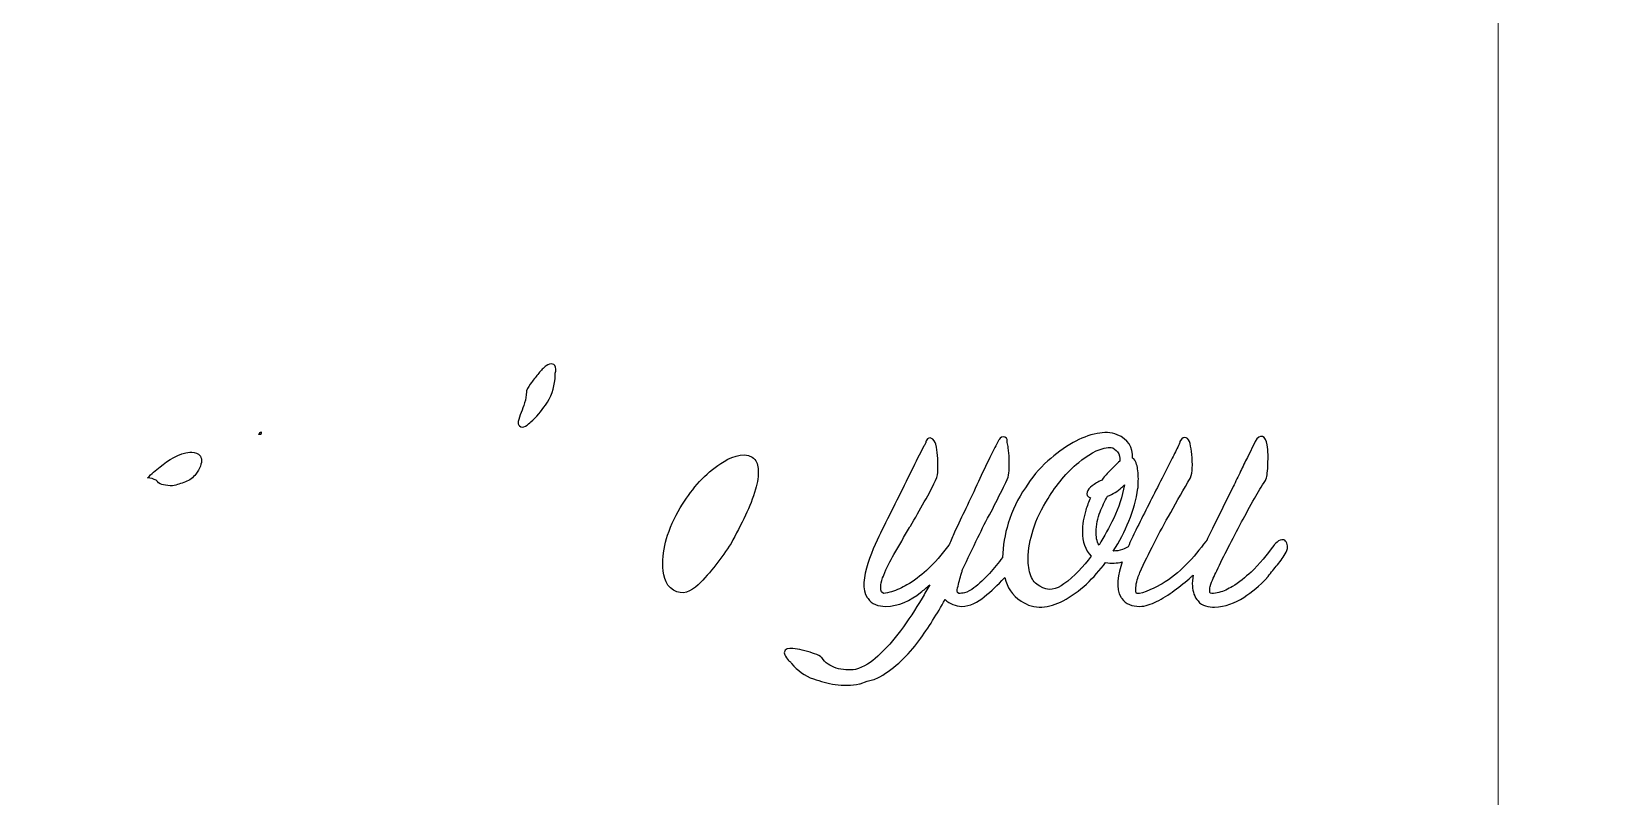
# Model space of a CAD drawing. Header units: millimetres. Extents: x -989 to 989, y -553 to 553.
# Drawn here: x -885.32 to -846.31, y 314.89 to 333.67 of the extents above; entities that cross this region are included whole.
import ezdxf

# ---------------------------------------------------------------- set-up
doc = ezdxf.new("R2010")
doc.units = ezdxf.units.MM
doc.header["$MEASUREMENT"] = 0
doc.layers.add('Camada 1', color=7, linetype='Continuous')

msp = doc.modelspace()

# ---------------------------------------------------------------- linework, layer by layer
at = {"layer": 'Camada 1', "lineweight": 9}
msp.add_open_spline([(-933.3115, 358.7797), (-922.9782, 358.7797), (-919.6815, 358.7797), (-909.3482, 358.7797), (-909.3482, 358.7797), (-909.3482, 358.7797), (-909.3482, 355.7797), (-909.3482, 355.7797), (-909.3482, 355.7797), (-897.1055, 355.7797), (-882.5385, 355.7797), (-870.2958, 355.7797), (-870.2958, 355.7797), (-870.2958, 355.7797), (-870.2958, 358.7797), (-870.2958, 358.7797), (-870.2958, 358.7797), (-859.9625, 358.7797), (-856.6448, 358.7797), (-846.3115, 358.7797), (-846.3115, 358.7797), (-846.3115, 350.4464), (-846.3115, 343.113), (-846.3115, 334.7797), (-846.3115, 334.7797), (-846.3115, 334.7797), (-849.3115, 334.7797), (-849.3115, 334.7797), (-849.3115, 334.7797), (-849.3115, 322.537), (-849.3115, 308.0224), (-849.3115, 295.7797), (-849.3115, 295.7797), (-849.3115, 295.7797), (-846.3115, 295.7797), (-846.3115, 295.7797), (-846.3115, 295.7797), (-846.3115, 287.4464), (-846.3115, 280.113), (-846.3115, 271.7797), (-846.3115, 271.7797), (-854.6448, 271.7797), (-861.9782, 271.7797), (-870.3115, 271.7797), (-870.3115, 271.7797), (-870.3115, 271.7797), (-870.3115, 274.7797), (-870.3115, 274.7797), (-870.3115, 274.7797), (-882.5542, 274.7797), (-897.0688, 274.7797), (-909.3115, 274.7797), (-909.3115, 274.7797), (-909.3115, 274.7797), (-909.3115, 271.7797), (-909.3115, 271.7797), (-909.3115, 271.7797), (-917.6448, 271.7797), (-924.9782, 271.7797), (-933.3115, 271.7797), (-933.3115, 271.7797), (-933.3115, 280.113), (-933.3115, 287.4464), (-933.3115, 295.7797), (-933.3115, 295.7797), (-933.3115, 295.7797), (-930.3115, 295.7797), (-930.3115, 295.7797), (-930.3115, 295.7797), (-930.3115, 308.0224), (-930.3115, 322.537), (-930.3115, 334.7797), (-930.3115, 334.7797), (-930.3115, 334.7797), (-933.3115, 334.7797), (-933.3115, 334.7797), (-933.3115, 334.7797), (-933.3115, 343.113), (-933.3115, 350.4464), (-933.3115, 358.7797)], degree=3, knots=[0, 0, 0, 0, 0.047619, 0.047619, 0.047619, 0.047619, 0.0952381, 0.0952381, 0.0952381, 0.0952381, 0.1428571, 0.1428571, 0.1428571, 0.1428571, 0.1904762, 0.1904762, 0.1904762, 0.1904762, 0.2380952, 0.2380952, 0.2380952, 0.2380952, 0.2857143, 0.2857143, 0.2857143, 0.2857143, 0.3333333, 0.3333333, 0.3333333, 0.3333333, 0.3809524, 0.3809524, 0.3809524, 0.3809524, 0.4285714, 0.4285714, 0.4285714, 0.4285714, 0.4761905, 0.4761905, 0.4761905, 0.4761905, 0.5238095, 0.5238095, 0.5238095, 0.5238095, 0.5714286, 0.5714286, 0.5714286, 0.5714286, 0.6190476, 0.6190476, 0.6190476, 0.6190476, 0.6666667, 0.6666667, 0.6666667, 0.6666667, 0.7142857, 0.7142857, 0.7142857, 0.7142857, 0.7619048, 0.7619048, 0.7619048, 0.7619048, 0.8095238, 0.8095238, 0.8095238, 0.8095238, 0.8571429, 0.8571429, 0.8571429, 0.8571429, 0.9047619, 0.9047619, 0.9047619, 0.9047619, 1, 1, 1, 1], dxfattribs=at)
at = {"layer": 'Camada 1', "color": 114}
for points, knots in [([(-873.1711, 324.8526), (-873.1484, 324.921), (-873.0924, 324.9986), (-873.0494, 325.0559), (-873.0494, 325.0559), (-872.9918, 325.1327), (-872.9328, 325.2084), (-872.872, 325.2826), (-872.872, 325.2826), (-872.8183, 325.3483), (-872.7575, 325.4133), (-872.6894, 325.4644), (-872.6894, 325.4644), (-872.5898, 325.5391), (-872.4517, 325.5303), (-872.4517, 325.3844), (-872.4517, 325.3844), (-872.4517, 325.3494), (-872.4561, 325.3132), (-872.4698, 325.2865), (-872.4698, 325.2865), (-872.4711, 325.2815), (-872.4712, 325.273), (-872.4712, 325.2679), (-872.4712, 325.2679), (-872.4712, 325.2679), (-872.4712, 325.1513), (-872.4712, 325.1513), (-872.4712, 325.1513), (-872.4712, 325.1474), (-872.4714, 325.1441), (-872.4718, 325.1403), (-872.4718, 325.1403), (-872.4974, 324.9101), (-872.5674, 324.6896), (-872.7036, 324.5004), (-872.7036, 324.5004), (-872.8106, 324.3519), (-872.9309, 324.207), (-873.0683, 324.0856), (-873.0683, 324.0856), (-873.1332, 324.0284), (-873.2556, 323.9064), (-873.3456, 323.9876), (-873.3456, 323.9876), (-873.3756, 324.0147), (-873.386, 324.0542), (-873.3782, 324.0929), (-873.3782, 324.0929), (-873.3644, 324.162), (-873.3307, 324.2461), (-873.3051, 324.3142), (-873.3051, 324.3142), (-873.2739, 324.3922), (-873.2462, 324.472), (-873.2197, 324.5516), (-873.2197, 324.5516), (-873.1906, 324.6389), (-873.1762, 324.7291), (-873.1762, 324.8211), (-873.1762, 324.8211), (-873.1762, 324.8324), (-873.1746, 324.842), (-873.1711, 324.8526)], [0, 0, 0, 0, 0.0588235, 0.0588235, 0.0588235, 0.0588235, 0.1176471, 0.1176471, 0.1176471, 0.1176471, 0.1764706, 0.1764706, 0.1764706, 0.1764706, 0.2352941, 0.2352941, 0.2352941, 0.2352941, 0.2941176, 0.2941176, 0.2941176, 0.2941176, 0.3529412, 0.3529412, 0.3529412, 0.3529412, 0.4117647, 0.4117647, 0.4117647, 0.4117647, 0.4705882, 0.4705882, 0.4705882, 0.4705882, 0.5294118, 0.5294118, 0.5294118, 0.5294118, 0.5882353, 0.5882353, 0.5882353, 0.5882353, 0.6470588, 0.6470588, 0.6470588, 0.6470588, 0.7058824, 0.7058824, 0.7058824, 0.7058824, 0.7647059, 0.7647059, 0.7647059, 0.7647059, 0.8235294, 0.8235294, 0.8235294, 0.8235294, 0.8823529, 0.8823529, 0.8823529, 0.8823529, 1, 1, 1, 1]), ([(-879.7537, 323.7796), (-879.7339, 323.7782), (-879.7142, 323.7771), (-879.6945, 323.7763), (-879.6945, 323.7763), (-879.689, 323.7992), (-879.6858, 323.8232), (-879.6897, 323.8421), (-879.6897, 323.8421), (-879.6984, 323.8353), (-879.7065, 323.8282), (-879.7112, 323.824), (-879.7112, 323.824), (-879.726, 323.8107), (-879.7407, 323.7958), (-879.7537, 323.7796)], [0, 0, 0, 0, 0.2, 0.2, 0.2, 0.2, 0.4, 0.4, 0.4, 0.4, 0.6, 0.6, 0.6, 0.6, 1, 1, 1, 1]), ([(-856.6804, 319.6871), (-856.7726, 319.784), (-856.8074, 319.9229), (-856.8192, 320.0526), (-856.8192, 320.0526), (-856.8269, 320.1373), (-856.8167, 320.2305), (-856.7969, 320.324), (-856.7969, 320.324), (-856.8135, 320.3089), (-856.8302, 320.2938), (-856.8469, 320.2788), (-856.8469, 320.2788), (-856.9796, 320.1594), (-857.1186, 320.047), (-857.263, 319.942), (-857.263, 319.942), (-857.4027, 319.8404), (-857.5499, 319.7485), (-857.7045, 319.6712), (-857.7045, 319.6712), (-857.8299, 319.6084), (-857.9762, 319.5538), (-858.1182, 319.5538), (-858.1182, 319.5538), (-858.2927, 319.5538), (-858.4602, 319.603), (-858.5501, 319.7506), (-858.5501, 319.7506), (-858.5571, 319.7563), (-858.5635, 319.7631), (-858.569, 319.7709), (-858.569, 319.7709), (-858.7211, 319.9864), (-858.6349, 320.3632), (-858.5399, 320.6459), (-858.5399, 320.6459), (-858.6743, 320.614), (-858.8119, 320.6073), (-858.9505, 320.631), (-858.9505, 320.631), (-859.2327, 320.2603), (-859.5797, 319.9066), (-859.9954, 319.6913), (-859.9954, 319.6913), (-860.3357, 319.5151), (-860.7017, 319.4578), (-861.0276, 319.6861), (-861.0276, 319.6861), (-861.2461, 319.8214), (-861.3679, 320.029), (-861.4291, 320.2639), (-861.4291, 320.2639), (-861.434, 320.2582), (-861.439, 320.2525), (-861.4441, 320.2467), (-861.4441, 320.2467), (-861.5945, 320.0826), (-861.758, 319.9306), (-861.9305, 319.79), (-861.9305, 319.79), (-862.0885, 319.6613), (-862.2799, 319.5538), (-862.489, 319.5538), (-862.489, 319.5538), (-862.5551, 319.5538), (-862.6331, 319.577), (-862.701, 319.5999), (-862.701, 319.5999), (-862.7744, 319.6292), (-862.8411, 319.6692), (-862.8934, 319.7225), (-862.8934, 319.7225), (-863.0866, 319.3729), (-863.2998, 319.0342), (-863.5348, 318.7111), (-863.5348, 318.7111), (-863.7962, 318.3517), (-864.1165, 318.0506), (-864.4963, 317.82), (-864.4963, 317.82), (-864.5074, 317.8133), (-864.5184, 317.809), (-864.5303, 317.807), (-864.5303, 317.807), (-864.5723, 317.7778), (-864.6229, 317.7605), (-864.6722, 317.7496), (-864.6722, 317.7496), (-864.7177, 317.7395), (-864.7638, 317.7281), (-864.808, 317.7134), (-864.808, 317.7134), (-864.808, 317.7134), (-864.9828, 317.6552), (-864.9828, 317.6552), (-864.9828, 317.6552), (-864.9865, 317.654), (-864.9896, 317.6531), (-864.9934, 317.6523), (-864.9934, 317.6523), (-865.1907, 317.61), (-865.3913, 317.6048), (-865.5942, 317.632), (-865.5942, 317.632), (-865.7743, 317.662), (-865.9527, 317.7126), (-866.1251, 317.7721), (-866.1251, 317.7721), (-866.3398, 317.8461), (-866.5181, 317.979), (-866.6642, 318.1517), (-866.6642, 318.1517), (-866.671, 318.1597), (-866.6764, 318.1684), (-866.6803, 318.1775), (-866.6803, 318.1775), (-866.6886, 318.1852), (-866.6966, 318.1932), (-866.7043, 318.2015), (-866.7043, 318.2015), (-866.7159, 318.2065), (-866.7268, 318.2138), (-866.7363, 318.2233), (-866.7363, 318.2233), (-866.7763, 318.2633), (-866.8076, 318.3154), (-866.8327, 318.3658), (-866.8327, 318.3658), (-866.84, 318.3803), (-866.8433, 318.3942), (-866.8433, 318.4105), (-866.8433, 318.4105), (-866.8433, 318.5271), (-866.7185, 318.528), (-866.6363, 318.5198), (-866.6363, 318.5198), (-866.5571, 318.5119), (-866.4778, 318.4967), (-866.4003, 318.4788), (-866.4003, 318.4788), (-866.3153, 318.4593), (-866.2312, 318.4359), (-866.1484, 318.4083), (-866.1484, 318.4083), (-866.0818, 318.3861), (-866.0083, 318.358), (-865.9497, 318.3189), (-865.9497, 318.3189), (-865.9393, 318.3121), (-865.9315, 318.3046), (-865.9242, 318.2945), (-865.9242, 318.2945), (-865.8334, 318.1697), (-865.7153, 318.0853), (-865.5678, 318.0399), (-865.5678, 318.0399), (-865.4124, 317.9921), (-865.2534, 317.9815), (-865.0928, 318.0037), (-865.0928, 318.0037), (-864.8883, 318.0596), (-864.7027, 318.1888), (-864.5472, 318.3293), (-864.5472, 318.3293), (-864.3392, 318.5172), (-864.1538, 318.73), (-863.9876, 318.9555), (-863.9876, 318.9555), (-863.7982, 319.2126), (-863.6229, 319.4801), (-863.4586, 319.7539), (-863.4586, 319.7539), (-863.394, 319.8616), (-863.3312, 319.9704), (-863.2704, 320.0802), (-863.2704, 320.0802), (-863.3445, 320.0167), (-863.4199, 319.9552), (-863.4957, 319.8957), (-863.4957, 319.8957), (-863.7427, 319.7016), (-864.0333, 319.5538), (-864.3539, 319.5538), (-864.3539, 319.5538), (-864.5284, 319.5538), (-864.6959, 319.603), (-864.7858, 319.7506), (-864.7858, 319.7506), (-864.7928, 319.7563), (-864.7992, 319.7631), (-864.8047, 319.7709), (-864.8047, 319.7709), (-865.072, 320.1497), (-864.6158, 321.0795), (-864.4435, 321.4271), (-864.4435, 321.4271), (-864.2012, 321.9159), (-863.9551, 322.4033), (-863.7153, 322.8933), (-863.7153, 322.8933), (-863.6187, 323.0906), (-863.5208, 323.2996), (-863.4131, 323.4879), (-863.4131, 323.4879), (-863.4002, 323.5137), (-863.3879, 323.5384), (-863.3749, 323.5642), (-863.3749, 323.5642), (-863.3719, 323.5704), (-863.3674, 323.5756), (-863.3657, 323.5823), (-863.3657, 323.5823), (-863.3657, 323.5987), (-863.3628, 323.6081), (-863.3555, 323.6227), (-863.3555, 323.6227), (-863.282, 323.7691), (-863.1558, 323.6639), (-863.121, 323.5361), (-863.121, 323.5361), (-863.097, 323.4479), (-863.085, 323.355), (-863.0789, 323.2639), (-863.0789, 323.2639), (-863.0723, 323.1647), (-863.069, 323.0653), (-863.069, 322.9659), (-863.069, 322.9659), (-863.069, 322.8942), (-863.0707, 322.7985), (-863.0965, 322.7225), (-863.0965, 322.7225), (-863.1852, 322.5156), (-863.2905, 322.3145), (-863.4028, 322.1195), (-863.4028, 322.1195), (-863.5164, 321.9223), (-863.6297, 321.725), (-863.7426, 321.5274), (-863.7426, 321.5274), (-863.7499, 321.5146), (-863.7595, 321.5039), (-863.7707, 321.4958), (-863.7707, 321.4958), (-863.8947, 321.2712), (-864.0212, 321.048), (-864.1512, 320.8269), (-864.1512, 320.8269), (-864.2392, 320.6773), (-864.3441, 320.4912), (-864.3941, 320.3244), (-864.3941, 320.3244), (-864.3971, 320.3144), (-864.4009, 320.3063), (-864.4067, 320.2976), (-864.4067, 320.2976), (-864.4339, 320.2569), (-864.4597, 320.1304), (-864.469, 320.0843), (-864.469, 320.0843), (-864.4814, 320.0031), (-864.4824, 319.9159), (-864.4093, 319.8713), (-864.4093, 319.8713), (-864.3457, 319.8763), (-864.2614, 319.8998), (-864.2059, 319.9152), (-864.2059, 319.9152), (-864.0762, 319.9513), (-863.9469, 320.0149), (-863.8301, 320.0809), (-863.8301, 320.0809), (-863.6594, 320.1773), (-863.498, 320.3072), (-863.3521, 320.4374), (-863.3521, 320.4374), (-863.1481, 320.6195), (-862.966, 320.8358), (-862.8022, 321.0542), (-862.8022, 321.0542), (-862.7996, 321.0577), (-862.7968, 321.061), (-862.7938, 321.0641), (-862.7938, 321.0641), (-862.7507, 321.1683), (-862.7038, 321.272), (-862.6582, 321.3747), (-862.6582, 321.3747), (-862.5706, 321.5716), (-862.4788, 321.7667), (-862.3848, 321.9605), (-862.3848, 321.9605), (-862.279, 322.1788), (-862.1758, 322.3984), (-862.0749, 322.619), (-862.0749, 322.619), (-861.9836, 322.8189), (-861.8901, 323.0181), (-861.7917, 323.2146), (-861.7917, 323.2146), (-861.7279, 323.3423), (-861.6637, 323.4705), (-861.596, 323.5961), (-861.596, 323.5961), (-861.5855, 323.6157), (-861.5748, 323.6355), (-861.5633, 323.6546), (-861.5633, 323.6546), (-861.5345, 323.7025), (-861.4861, 323.7409), (-861.422, 323.7102), (-861.422, 323.7102), (-861.3576, 323.6795), (-861.3579, 323.6282), (-861.3721, 323.5797), (-861.3721, 323.5797), (-861.3581, 323.5376), (-861.3489, 323.4895), (-861.3417, 323.45), (-861.3417, 323.45), (-861.3261, 323.3644), (-861.3206, 323.2762), (-861.3206, 323.1893), (-861.3206, 323.1893), (-861.3206, 323.1051), (-861.3206, 323.021), (-861.3206, 322.9368), (-861.3206, 322.9368), (-861.3206, 322.8707), (-861.3242, 322.7932), (-861.3457, 322.7303), (-861.3457, 322.7303), (-861.366, 322.6582), (-861.4359, 322.5273), (-861.4575, 322.4841), (-861.4575, 322.4841), (-861.5578, 322.2833), (-861.6582, 322.0826), (-861.7612, 321.877), (-861.7612, 321.877), (-861.879, 321.6708), (-861.9862, 321.4574), (-862.0878, 321.2428), (-862.0878, 321.2428), (-862.2115, 320.9818), (-862.3385, 320.7223), (-862.4676, 320.464), (-862.4676, 320.464), (-862.4697, 320.4304), (-862.4768, 320.3971), (-862.4938, 320.3686), (-862.4938, 320.3686), (-862.5241, 320.248), (-862.5552, 320.1276), (-862.5865, 320.0074), (-862.5865, 320.0074), (-862.6015, 319.9499), (-862.6162, 319.8901), (-862.5547, 319.8706), (-862.5547, 319.8706), (-862.5107, 319.872), (-862.4618, 319.8805), (-862.4195, 319.8882), (-862.4195, 319.8882), (-862.3448, 319.9018), (-862.2483, 319.9645), (-862.1874, 320.0075), (-862.1874, 320.0075), (-862.0504, 320.1042), (-861.9183, 320.2399), (-861.8049, 320.3627), (-861.8049, 320.3627), (-861.6905, 320.4867), (-861.5836, 320.6204), (-861.4815, 320.7549), (-861.4815, 320.7549), (-861.4775, 321.0393), (-861.4226, 321.3239), (-861.3416, 321.5957), (-861.3416, 321.5957), (-861.2483, 321.9092), (-861.1079, 322.2008), (-860.9217, 322.4667), (-860.9217, 322.4667), (-860.7675, 322.7108), (-860.5851, 322.9338), (-860.3706, 323.1275), (-860.3706, 323.1275), (-860.1809, 323.2989), (-859.974, 323.4549), (-859.7495, 323.5781), (-859.7495, 323.5781), (-859.565, 323.6793), (-859.3641, 323.7639), (-859.1563, 323.8024), (-859.1563, 323.8024), (-858.9921, 323.8329), (-858.8168, 323.8358), (-858.6637, 323.7676), (-858.6637, 323.7676), (-858.4008, 323.6655), (-858.2832, 323.4626), (-858.2864, 323.1991), (-858.2864, 323.1991), (-858.208, 323.1431), (-858.1776, 323.0245), (-858.1648, 322.9308), (-858.1648, 322.9308), (-858.1475, 322.8038), (-858.139, 322.6698), (-858.1542, 322.5421), (-858.1542, 322.5421), (-858.1542, 322.5421), (-858.1542, 322.4705), (-858.1542, 322.4705), (-858.1542, 322.4705), (-858.1542, 322.465), (-858.1546, 322.4603), (-858.1554, 322.4548), (-858.1554, 322.4548), (-858.2441, 321.8973), (-858.4571, 321.3837), (-858.7625, 320.9143), (-858.7625, 320.9143), (-858.685, 320.9115), (-858.6081, 320.9229), (-858.5326, 320.9517), (-858.5326, 320.9517), (-858.4859, 320.9694), (-858.4407, 320.9909), (-858.3976, 321.0159), (-858.3976, 321.0159), (-858.3385, 321.1549), (-858.275, 321.2921), (-858.2077, 321.4273), (-858.2077, 321.4273), (-858.0217, 321.8009), (-857.8341, 322.1737), (-857.6439, 322.5453), (-857.6439, 322.5453), (-857.5333, 322.7615), (-857.4227, 322.9779), (-857.3141, 323.1951), (-857.3141, 323.1951), (-857.2623, 323.2987), (-857.2106, 323.4024), (-857.1587, 323.506), (-857.1587, 323.506), (-857.151, 323.5216), (-857.1318, 323.5609), (-857.1304, 323.5783), (-857.1304, 323.5783), (-857.1304, 323.5989), (-857.1251, 323.6161), (-857.1136, 323.6332), (-857.1136, 323.6332), (-857.0281, 323.7617), (-856.9017, 323.6968), (-856.874, 323.5586), (-856.874, 323.5586), (-856.8563, 323.4698), (-856.8446, 323.3783), (-856.834, 323.2884), (-856.834, 323.2884), (-856.8208, 323.1762), (-856.8168, 323.0628), (-856.8238, 322.95), (-856.8238, 322.95), (-856.8278, 322.8857), (-856.8343, 322.7748), (-856.8666, 322.711), (-856.8666, 322.711), (-857.0328, 322.4299), (-857.1941, 322.146), (-857.3518, 321.8571), (-857.3518, 321.8571), (-857.4968, 321.6065), (-857.635, 321.352), (-857.767, 321.0943), (-857.767, 321.0943), (-857.8855, 320.863), (-858.0002, 320.6288), (-858.1065, 320.3862), (-858.1065, 320.3862), (-858.1271, 320.3448), (-858.1444, 320.2944), (-858.1602, 320.2509), (-858.1602, 320.2509), (-858.1823, 320.1901), (-858.1973, 320.127), (-858.2032, 320.0624), (-858.2032, 320.0624), (-858.2085, 320.0048), (-858.2098, 319.9458), (-858.2034, 319.8883), (-858.2034, 319.8883), (-858.2016, 319.8722), (-858.1926, 319.8717), (-858.1718, 319.8674), (-858.1718, 319.8674), (-858.0618, 319.84), (-857.6595, 320.0576), (-857.5646, 320.1103), (-857.5646, 320.1103), (-857.147, 320.3423), (-856.7719, 320.7739), (-856.4888, 321.1513), (-856.4888, 321.1513), (-856.4858, 321.1553), (-856.483, 321.1585), (-856.4795, 321.162), (-856.4795, 321.162), (-856.4724, 321.1691), (-856.4597, 321.1832), (-856.4572, 321.1933), (-856.4572, 321.1933), (-856.4463, 321.2366), (-856.4229, 321.279), (-856.3983, 321.3163), (-856.3983, 321.3163), (-856.3983, 321.3163), (-856.3237, 321.4655), (-856.3237, 321.4655), (-856.3237, 321.4655), (-856.3237, 321.4655), (-855.8187, 322.4951), (-855.8187, 322.4951), (-855.8187, 322.4951), (-855.757, 322.6208), (-855.6946, 322.7462), (-855.6347, 322.8727), (-855.6347, 322.8727), (-855.5805, 322.9872), (-855.5253, 323.1013), (-855.4686, 323.2146), (-855.4686, 323.2146), (-855.4686, 323.2146), (-855.2744, 323.6031), (-855.2744, 323.6031), (-855.2744, 323.6031), (-855.1685, 323.815), (-855.0098, 323.7391), (-854.9791, 323.5239), (-854.9791, 323.5239), (-854.9566, 323.3662), (-854.9564, 323.2062), (-854.9685, 323.0514), (-854.9685, 323.0514), (-854.9685, 322.977), (-854.9696, 322.901), (-854.9789, 322.8271), (-854.9789, 322.8271), (-854.9854, 322.7749), (-854.9957, 322.7222), (-855.0123, 322.6722), (-855.0123, 322.6722), (-855.0153, 322.6633), (-855.0188, 322.656), (-855.024, 322.6482), (-855.024, 322.6482), (-855.1192, 322.5055), (-855.2073, 322.3562), (-855.2924, 322.2073), (-855.2924, 322.2073), (-855.4018, 322.0157), (-855.5079, 321.8221), (-855.6114, 321.6272), (-855.6114, 321.6272), (-855.7226, 321.4178), (-855.8325, 321.2077), (-855.9411, 320.9969), (-855.9411, 320.9969), (-856.0379, 320.8091), (-856.1322, 320.6196), (-856.2222, 320.4248), (-856.2222, 320.4248), (-856.2522, 320.3652), (-856.2804, 320.3045), (-856.308, 320.2438), (-856.308, 320.2438), (-856.3372, 320.1795), (-856.3618, 320.1132), (-856.3803, 320.0452), (-856.3803, 320.0452), (-856.3932, 319.9981), (-856.3996, 319.947), (-856.3889, 319.8989), (-856.3889, 319.8989), (-856.3848, 319.8804), (-856.3606, 319.8739), (-856.3426, 319.8705), (-856.3426, 319.8705), (-856.2887, 319.872), (-856.2172, 319.8874), (-856.1661, 319.8976), (-856.1661, 319.8976), (-856.0563, 319.9195), (-855.9337, 319.9845), (-855.8381, 320.041), (-855.8381, 320.041), (-855.6739, 320.138), (-855.5188, 320.2681), (-855.3791, 320.3974), (-855.3791, 320.3974), (-855.1716, 320.5896), (-854.9851, 320.8247), (-854.8191, 321.053), (-854.8191, 321.053), (-854.8158, 321.0575), (-854.8127, 321.0611), (-854.8088, 321.065), (-854.8088, 321.065), (-854.8088, 321.065), (-854.7699, 321.1038), (-854.7699, 321.1038), (-854.7699, 321.1038), (-854.7307, 321.1429), (-854.6806, 321.1913), (-854.6216, 321.1913), (-854.6216, 321.1913), (-854.6216, 321.1913), (-854.6022, 321.1913), (-854.6022, 321.1913), (-854.6022, 321.1913), (-854.5634, 321.1913), (-854.5302, 321.1708), (-854.5128, 321.1362), (-854.5128, 321.1362), (-854.4936, 321.0978), (-854.4828, 321.0566), (-854.4828, 321.0136), (-854.4828, 321.0136), (-854.4828, 320.9594), (-854.5083, 320.9001), (-854.5368, 320.8441), (-854.5368, 320.8441), (-854.6034, 320.7376), (-854.6776, 320.636), (-854.7594, 320.5406), (-854.7594, 320.5406), (-854.8389, 320.4478), (-854.9151, 320.3521), (-854.9884, 320.2543), (-854.9884, 320.2543), (-854.9905, 320.2514), (-854.9925, 320.2491), (-854.9949, 320.2465), (-854.9949, 320.2465), (-855.1617, 320.0657), (-855.352, 319.9091), (-855.5574, 319.7742), (-855.5574, 319.7742), (-855.7728, 319.6328), (-856.0098, 319.5488), (-856.2728, 319.5344), (-856.2728, 319.5344), (-856.418, 319.5344), (-856.5897, 319.5607), (-856.6804, 319.6871)], [0, 0, 0, 0, 0.0060241, 0.0060241, 0.0060241, 0.0060241, 0.0120482, 0.0120482, 0.0120482, 0.0120482, 0.0180723, 0.0180723, 0.0180723, 0.0180723, 0.0240964, 0.0240964, 0.0240964, 0.0240964, 0.0301205, 0.0301205, 0.0301205, 0.0301205, 0.0361446, 0.0361446, 0.0361446, 0.0361446, 0.0421687, 0.0421687, 0.0421687, 0.0421687, 0.0481928, 0.0481928, 0.0481928, 0.0481928, 0.0542169, 0.0542169, 0.0542169, 0.0542169, 0.060241, 0.060241, 0.060241, 0.060241, 0.0662651, 0.0662651, 0.0662651, 0.0662651, 0.0722892, 0.0722892, 0.0722892, 0.0722892, 0.0783133, 0.0783133, 0.0783133, 0.0783133, 0.0843373, 0.0843373, 0.0843373, 0.0843373, 0.0903614, 0.0903614, 0.0903614, 0.0903614, 0.0963855, 0.0963855, 0.0963855, 0.0963855, 0.1024096, 0.1024096, 0.1024096, 0.1024096, 0.1084337, 0.1084337, 0.1084337, 0.1084337, 0.1144578, 0.1144578, 0.1144578, 0.1144578, 0.1204819, 0.1204819, 0.1204819, 0.1204819, 0.126506, 0.126506, 0.126506, 0.126506, 0.1325301, 0.1325301, 0.1325301, 0.1325301, 0.1385542, 0.1385542, 0.1385542, 0.1385542, 0.1445783, 0.1445783, 0.1445783, 0.1445783, 0.1506024, 0.1506024, 0.1506024, 0.1506024, 0.1566265, 0.1566265, 0.1566265, 0.1566265, 0.1626506, 0.1626506, 0.1626506, 0.1626506, 0.1686747, 0.1686747, 0.1686747, 0.1686747, 0.1746988, 0.1746988, 0.1746988, 0.1746988, 0.1807229, 0.1807229, 0.1807229, 0.1807229, 0.186747, 0.186747, 0.186747, 0.186747, 0.1927711, 0.1927711, 0.1927711, 0.1927711, 0.1987952, 0.1987952, 0.1987952, 0.1987952, 0.2048193, 0.2048193, 0.2048193, 0.2048193, 0.2108434, 0.2108434, 0.2108434, 0.2108434, 0.2168675, 0.2168675, 0.2168675, 0.2168675, 0.2228916, 0.2228916, 0.2228916, 0.2228916, 0.2289157, 0.2289157, 0.2289157, 0.2289157, 0.2349398, 0.2349398, 0.2349398, 0.2349398, 0.2409639, 0.2409639, 0.2409639, 0.2409639, 0.246988, 0.246988, 0.246988, 0.246988, 0.253012, 0.253012, 0.253012, 0.253012, 0.2590361, 0.2590361, 0.2590361, 0.2590361, 0.2650602, 0.2650602, 0.2650602, 0.2650602, 0.2710843, 0.2710843, 0.2710843, 0.2710843, 0.2771084, 0.2771084, 0.2771084, 0.2771084, 0.2831325, 0.2831325, 0.2831325, 0.2831325, 0.2891566, 0.2891566, 0.2891566, 0.2891566, 0.2951807, 0.2951807, 0.2951807, 0.2951807, 0.3012048, 0.3012048, 0.3012048, 0.3012048, 0.3072289, 0.3072289, 0.3072289, 0.3072289, 0.313253, 0.313253, 0.313253, 0.313253, 0.3192771, 0.3192771, 0.3192771, 0.3192771, 0.3253012, 0.3253012, 0.3253012, 0.3253012, 0.3313253, 0.3313253, 0.3313253, 0.3313253, 0.3373494, 0.3373494, 0.3373494, 0.3373494, 0.3433735, 0.3433735, 0.3433735, 0.3433735, 0.3493976, 0.3493976, 0.3493976, 0.3493976, 0.3554217, 0.3554217, 0.3554217, 0.3554217, 0.3614458, 0.3614458, 0.3614458, 0.3614458, 0.3674699, 0.3674699, 0.3674699, 0.3674699, 0.373494, 0.373494, 0.373494, 0.373494, 0.3795181, 0.3795181, 0.3795181, 0.3795181, 0.3855422, 0.3855422, 0.3855422, 0.3855422, 0.3915663, 0.3915663, 0.3915663, 0.3915663, 0.3975904, 0.3975904, 0.3975904, 0.3975904, 0.4036145, 0.4036145, 0.4036145, 0.4036145, 0.4096386, 0.4096386, 0.4096386, 0.4096386, 0.4156627, 0.4156627, 0.4156627, 0.4156627, 0.4216867, 0.4216867, 0.4216867, 0.4216867, 0.4277108, 0.4277108, 0.4277108, 0.4277108, 0.4337349, 0.4337349, 0.4337349, 0.4337349, 0.439759, 0.439759, 0.439759, 0.439759, 0.4457831, 0.4457831, 0.4457831, 0.4457831, 0.4518072, 0.4518072, 0.4518072, 0.4518072, 0.4578313, 0.4578313, 0.4578313, 0.4578313, 0.4638554, 0.4638554, 0.4638554, 0.4638554, 0.4698795, 0.4698795, 0.4698795, 0.4698795, 0.4759036, 0.4759036, 0.4759036, 0.4759036, 0.4819277, 0.4819277, 0.4819277, 0.4819277, 0.4879518, 0.4879518, 0.4879518, 0.4879518, 0.4939759, 0.4939759, 0.4939759, 0.4939759, 0.5, 0.5, 0.5, 0.5, 0.5060241, 0.5060241, 0.5060241, 0.5060241, 0.5120482, 0.5120482, 0.5120482, 0.5120482, 0.5180723, 0.5180723, 0.5180723, 0.5180723, 0.5240964, 0.5240964, 0.5240964, 0.5240964, 0.5301205, 0.5301205, 0.5301205, 0.5301205, 0.5361446, 0.5361446, 0.5361446, 0.5361446, 0.5421687, 0.5421687, 0.5421687, 0.5421687, 0.5481928, 0.5481928, 0.5481928, 0.5481928, 0.5542169, 0.5542169, 0.5542169, 0.5542169, 0.560241, 0.560241, 0.560241, 0.560241, 0.5662651, 0.5662651, 0.5662651, 0.5662651, 0.5722892, 0.5722892, 0.5722892, 0.5722892, 0.5783133, 0.5783133, 0.5783133, 0.5783133, 0.5843373, 0.5843373, 0.5843373, 0.5843373, 0.5903614, 0.5903614, 0.5903614, 0.5903614, 0.5963855, 0.5963855, 0.5963855, 0.5963855, 0.6024096, 0.6024096, 0.6024096, 0.6024096, 0.6084337, 0.6084337, 0.6084337, 0.6084337, 0.6144578, 0.6144578, 0.6144578, 0.6144578, 0.6204819, 0.6204819, 0.6204819, 0.6204819, 0.626506, 0.626506, 0.626506, 0.626506, 0.6325301, 0.6325301, 0.6325301, 0.6325301, 0.6385542, 0.6385542, 0.6385542, 0.6385542, 0.6445783, 0.6445783, 0.6445783, 0.6445783, 0.6506024, 0.6506024, 0.6506024, 0.6506024, 0.6566265, 0.6566265, 0.6566265, 0.6566265, 0.6626506, 0.6626506, 0.6626506, 0.6626506, 0.6686747, 0.6686747, 0.6686747, 0.6686747, 0.6746988, 0.6746988, 0.6746988, 0.6746988, 0.6807229, 0.6807229, 0.6807229, 0.6807229, 0.686747, 0.686747, 0.686747, 0.686747, 0.6927711, 0.6927711, 0.6927711, 0.6927711, 0.6987952, 0.6987952, 0.6987952, 0.6987952, 0.7048193, 0.7048193, 0.7048193, 0.7048193, 0.7108434, 0.7108434, 0.7108434, 0.7108434, 0.7168675, 0.7168675, 0.7168675, 0.7168675, 0.7228916, 0.7228916, 0.7228916, 0.7228916, 0.7289157, 0.7289157, 0.7289157, 0.7289157, 0.7349398, 0.7349398, 0.7349398, 0.7349398, 0.7409639, 0.7409639, 0.7409639, 0.7409639, 0.746988, 0.746988, 0.746988, 0.746988, 0.753012, 0.753012, 0.753012, 0.753012, 0.7590361, 0.7590361, 0.7590361, 0.7590361, 0.7650602, 0.7650602, 0.7650602, 0.7650602, 0.7710843, 0.7710843, 0.7710843, 0.7710843, 0.7771084, 0.7771084, 0.7771084, 0.7771084, 0.7831325, 0.7831325, 0.7831325, 0.7831325, 0.7891566, 0.7891566, 0.7891566, 0.7891566, 0.7951807, 0.7951807, 0.7951807, 0.7951807, 0.8012048, 0.8012048, 0.8012048, 0.8012048, 0.8072289, 0.8072289, 0.8072289, 0.8072289, 0.813253, 0.813253, 0.813253, 0.813253, 0.8192771, 0.8192771, 0.8192771, 0.8192771, 0.8253012, 0.8253012, 0.8253012, 0.8253012, 0.8313253, 0.8313253, 0.8313253, 0.8313253, 0.8373494, 0.8373494, 0.8373494, 0.8373494, 0.8433735, 0.8433735, 0.8433735, 0.8433735, 0.8493976, 0.8493976, 0.8493976, 0.8493976, 0.8554217, 0.8554217, 0.8554217, 0.8554217, 0.8614458, 0.8614458, 0.8614458, 0.8614458, 0.8674699, 0.8674699, 0.8674699, 0.8674699, 0.873494, 0.873494, 0.873494, 0.873494, 0.8795181, 0.8795181, 0.8795181, 0.8795181, 0.8855422, 0.8855422, 0.8855422, 0.8855422, 0.8915663, 0.8915663, 0.8915663, 0.8915663, 0.8975904, 0.8975904, 0.8975904, 0.8975904, 0.9036145, 0.9036145, 0.9036145, 0.9036145, 0.9096386, 0.9096386, 0.9096386, 0.9096386, 0.9156627, 0.9156627, 0.9156627, 0.9156627, 0.9216867, 0.9216867, 0.9216867, 0.9216867, 0.9277108, 0.9277108, 0.9277108, 0.9277108, 0.9337349, 0.9337349, 0.9337349, 0.9337349, 0.939759, 0.939759, 0.939759, 0.939759, 0.9457831, 0.9457831, 0.9457831, 0.9457831, 0.9518072, 0.9518072, 0.9518072, 0.9518072, 0.9578313, 0.9578313, 0.9578313, 0.9578313, 0.9638554, 0.9638554, 0.9638554, 0.9638554, 0.9698795, 0.9698795, 0.9698795, 0.9698795, 0.9759036, 0.9759036, 0.9759036, 0.9759036, 0.9819277, 0.9819277, 0.9819277, 0.9819277, 0.9879518, 0.9879518, 0.9879518, 0.9879518, 1, 1, 1, 1]), ([(-859.0536, 322.6504), (-858.9913, 322.7245), (-858.9275, 322.7971), (-858.8621, 322.8684), (-858.8621, 322.8684), (-858.7796, 322.9584), (-858.6893, 323.0435), (-858.5981, 323.1251), (-858.5981, 323.1251), (-858.5923, 323.2063), (-858.609, 323.2833), (-858.6625, 323.3502), (-858.6625, 323.3502), (-858.6964, 323.3927), (-858.7576, 323.4584), (-858.8175, 323.4584), (-858.8175, 323.4584), (-858.8175, 323.4584), (-858.8895, 323.4584), (-858.8895, 323.4584), (-858.8895, 323.4584), (-859.1502, 323.4275), (-859.411, 323.2545), (-859.609, 323.0925), (-859.609, 323.0925), (-859.9111, 322.8453), (-860.1591, 322.5348), (-860.3655, 322.2024), (-860.3655, 322.2024), (-860.5215, 321.9623), (-860.6478, 321.7047), (-860.7326, 321.4308), (-860.7326, 321.4308), (-860.8028, 321.2039), (-860.8544, 320.9607), (-860.8544, 320.7222), (-860.8544, 320.7222), (-860.8544, 320.579), (-860.8344, 320.4356), (-860.7832, 320.3013), (-860.7832, 320.3013), (-860.7423, 320.1937), (-860.6766, 320.1082), (-860.5698, 320.0486), (-860.5698, 320.0486), (-860.3632, 319.9149), (-860.1647, 319.9668), (-859.9734, 320.1041), (-859.9734, 320.1041), (-859.717, 320.2882), (-859.4937, 320.5332), (-859.3023, 320.7859), (-859.3023, 320.7859), (-859.4587, 320.944), (-859.5197, 321.1545), (-859.5197, 321.3827), (-859.5197, 321.3827), (-859.5197, 321.5645), (-859.491, 321.7435), (-859.4376, 321.9172), (-859.4376, 321.9172), (-859.4058, 322.0206), (-859.3667, 322.1234), (-859.3178, 322.2207), (-859.3178, 322.2207), (-859.4946, 322.2717), (-859.3918, 322.4358), (-859.2836, 322.5131), (-859.2836, 322.5131), (-859.2129, 322.5636), (-859.1342, 322.6148), (-859.0536, 322.6504)], [0, 0, 0, 0, 0.0526316, 0.0526316, 0.0526316, 0.0526316, 0.1052632, 0.1052632, 0.1052632, 0.1052632, 0.1578947, 0.1578947, 0.1578947, 0.1578947, 0.2105263, 0.2105263, 0.2105263, 0.2105263, 0.2631579, 0.2631579, 0.2631579, 0.2631579, 0.3157895, 0.3157895, 0.3157895, 0.3157895, 0.3684211, 0.3684211, 0.3684211, 0.3684211, 0.4210526, 0.4210526, 0.4210526, 0.4210526, 0.4736842, 0.4736842, 0.4736842, 0.4736842, 0.5263158, 0.5263158, 0.5263158, 0.5263158, 0.5789474, 0.5789474, 0.5789474, 0.5789474, 0.6315789, 0.6315789, 0.6315789, 0.6315789, 0.6842105, 0.6842105, 0.6842105, 0.6842105, 0.7368421, 0.7368421, 0.7368421, 0.7368421, 0.7894737, 0.7894737, 0.7894737, 0.7894737, 0.8421053, 0.8421053, 0.8421053, 0.8421053, 0.8947368, 0.8947368, 0.8947368, 0.8947368, 1, 1, 1, 1]), ([(-882.4804, 322.7114), (-882.4065, 322.704), (-882.3238, 322.6884), (-882.2675, 322.6509), (-882.2675, 322.6509), (-882.2545, 322.6423), (-882.2451, 322.6324), (-882.2371, 322.6191), (-882.2371, 322.6191), (-882.2078, 322.5701), (-882.1437, 322.5496), (-882.0909, 322.5397), (-882.0909, 322.5397), (-882.0199, 322.5264), (-881.9417, 322.5137), (-881.8687, 322.5124), (-881.8687, 322.5124), (-881.7613, 322.5399), (-881.6553, 322.5747), (-881.5513, 322.6129), (-881.5513, 322.6129), (-881.4472, 322.6513), (-881.3623, 322.7137), (-881.2938, 322.8049), (-881.2938, 322.8049), (-881.2463, 322.8643), (-881.21, 322.931), (-881.1827, 323.0018), (-881.1827, 323.0018), (-881.161, 323.0583), (-881.1477, 323.1207), (-881.1587, 323.1811), (-881.1587, 323.1811), (-881.1674, 323.2288), (-881.1903, 323.2651), (-881.2285, 323.2949), (-881.2285, 323.2949), (-881.2808, 323.3356), (-881.3843, 323.3418), (-881.4444, 323.3419), (-881.4444, 323.3419), (-881.6987, 323.327), (-881.9801, 323.1368), (-882.1736, 322.9844), (-882.1736, 322.9844), (-882.2816, 322.8995), (-882.3837, 322.808), (-882.4804, 322.7114)], [0, 0, 0, 0, 0.0769231, 0.0769231, 0.0769231, 0.0769231, 0.1538462, 0.1538462, 0.1538462, 0.1538462, 0.2307692, 0.2307692, 0.2307692, 0.2307692, 0.3076923, 0.3076923, 0.3076923, 0.3076923, 0.3846154, 0.3846154, 0.3846154, 0.3846154, 0.4615385, 0.4615385, 0.4615385, 0.4615385, 0.5384615, 0.5384615, 0.5384615, 0.5384615, 0.6153846, 0.6153846, 0.6153846, 0.6153846, 0.6923077, 0.6923077, 0.6923077, 0.6923077, 0.7692308, 0.7692308, 0.7692308, 0.7692308, 0.8461538, 0.8461538, 0.8461538, 0.8461538, 1, 1, 1, 1]), ([(-868.1508, 321.1027), (-868.0255, 321.3283), (-867.9064, 321.5595), (-867.7954, 321.7945), (-867.7954, 321.7945), (-867.6986, 321.9996), (-867.6117, 322.2125), (-867.5484, 322.4305), (-867.5484, 322.4305), (-867.5012, 322.5931), (-867.4705, 322.7687), (-867.4841, 322.9385), (-867.4841, 322.9385), (-867.4935, 323.0559), (-867.5331, 323.1553), (-867.6306, 323.2205), (-867.6306, 323.2205), (-867.8727, 323.3628), (-868.1911, 323.1998), (-868.3988, 323.0663), (-868.3988, 323.0663), (-868.7872, 322.8166), (-869.0938, 322.4537), (-869.3397, 322.0672), (-869.3397, 322.0672), (-869.4916, 321.8286), (-869.622, 321.574), (-869.7076, 321.3039), (-869.7076, 321.3039), (-869.7785, 321.0801), (-869.8292, 320.8414), (-869.8292, 320.6057), (-869.8292, 320.6057), (-869.8292, 320.3689), (-869.7847, 320.0878), (-869.5658, 319.9526), (-869.5658, 319.9526), (-869.34, 319.8131), (-869.1355, 319.918), (-868.9587, 320.0857), (-868.9587, 320.0857), (-868.6513, 320.3774), (-868.3799, 320.7544), (-868.1508, 321.1027)], [0, 0, 0, 0, 0.0833333, 0.0833333, 0.0833333, 0.0833333, 0.1666667, 0.1666667, 0.1666667, 0.1666667, 0.25, 0.25, 0.25, 0.25, 0.3333333, 0.3333333, 0.3333333, 0.3333333, 0.4166667, 0.4166667, 0.4166667, 0.4166667, 0.5, 0.5, 0.5, 0.5, 0.5833333, 0.5833333, 0.5833333, 0.5833333, 0.6666667, 0.6666667, 0.6666667, 0.6666667, 0.75, 0.75, 0.75, 0.75, 0.8333333, 0.8333333, 0.8333333, 0.8333333, 1, 1, 1, 1]), ([(-859.112, 321.0552), (-858.9847, 321.2724), (-858.8641, 321.4936), (-858.7515, 321.7188), (-858.7515, 321.7188), (-858.6222, 321.9776), (-858.5379, 322.2543), (-858.4893, 322.5423), (-858.4893, 322.5423), (-858.5099, 322.5182), (-858.5324, 322.4952), (-858.5569, 322.4735), (-858.5569, 322.4735), (-858.6592, 322.3825), (-858.7739, 322.308), (-858.9014, 322.2599), (-858.9014, 322.2599), (-858.9731, 322.1409), (-859.0323, 322.0069), (-859.0843, 321.8792), (-859.0843, 321.8792), (-859.149, 321.7203), (-859.1837, 321.5543), (-859.1837, 321.3827), (-859.1837, 321.3827), (-859.1837, 321.2823), (-859.1729, 321.1475), (-859.112, 321.0552)], [0, 0, 0, 0, 0.125, 0.125, 0.125, 0.125, 0.25, 0.25, 0.25, 0.25, 0.375, 0.375, 0.375, 0.375, 0.5, 0.5, 0.5, 0.5, 0.625, 0.625, 0.625, 0.625, 0.75, 0.75, 0.75, 0.75, 1, 1, 1, 1])]:
    msp.add_open_spline(points, degree=3, knots=knots, dxfattribs=at)

doc.saveas('drawing.dxf')
